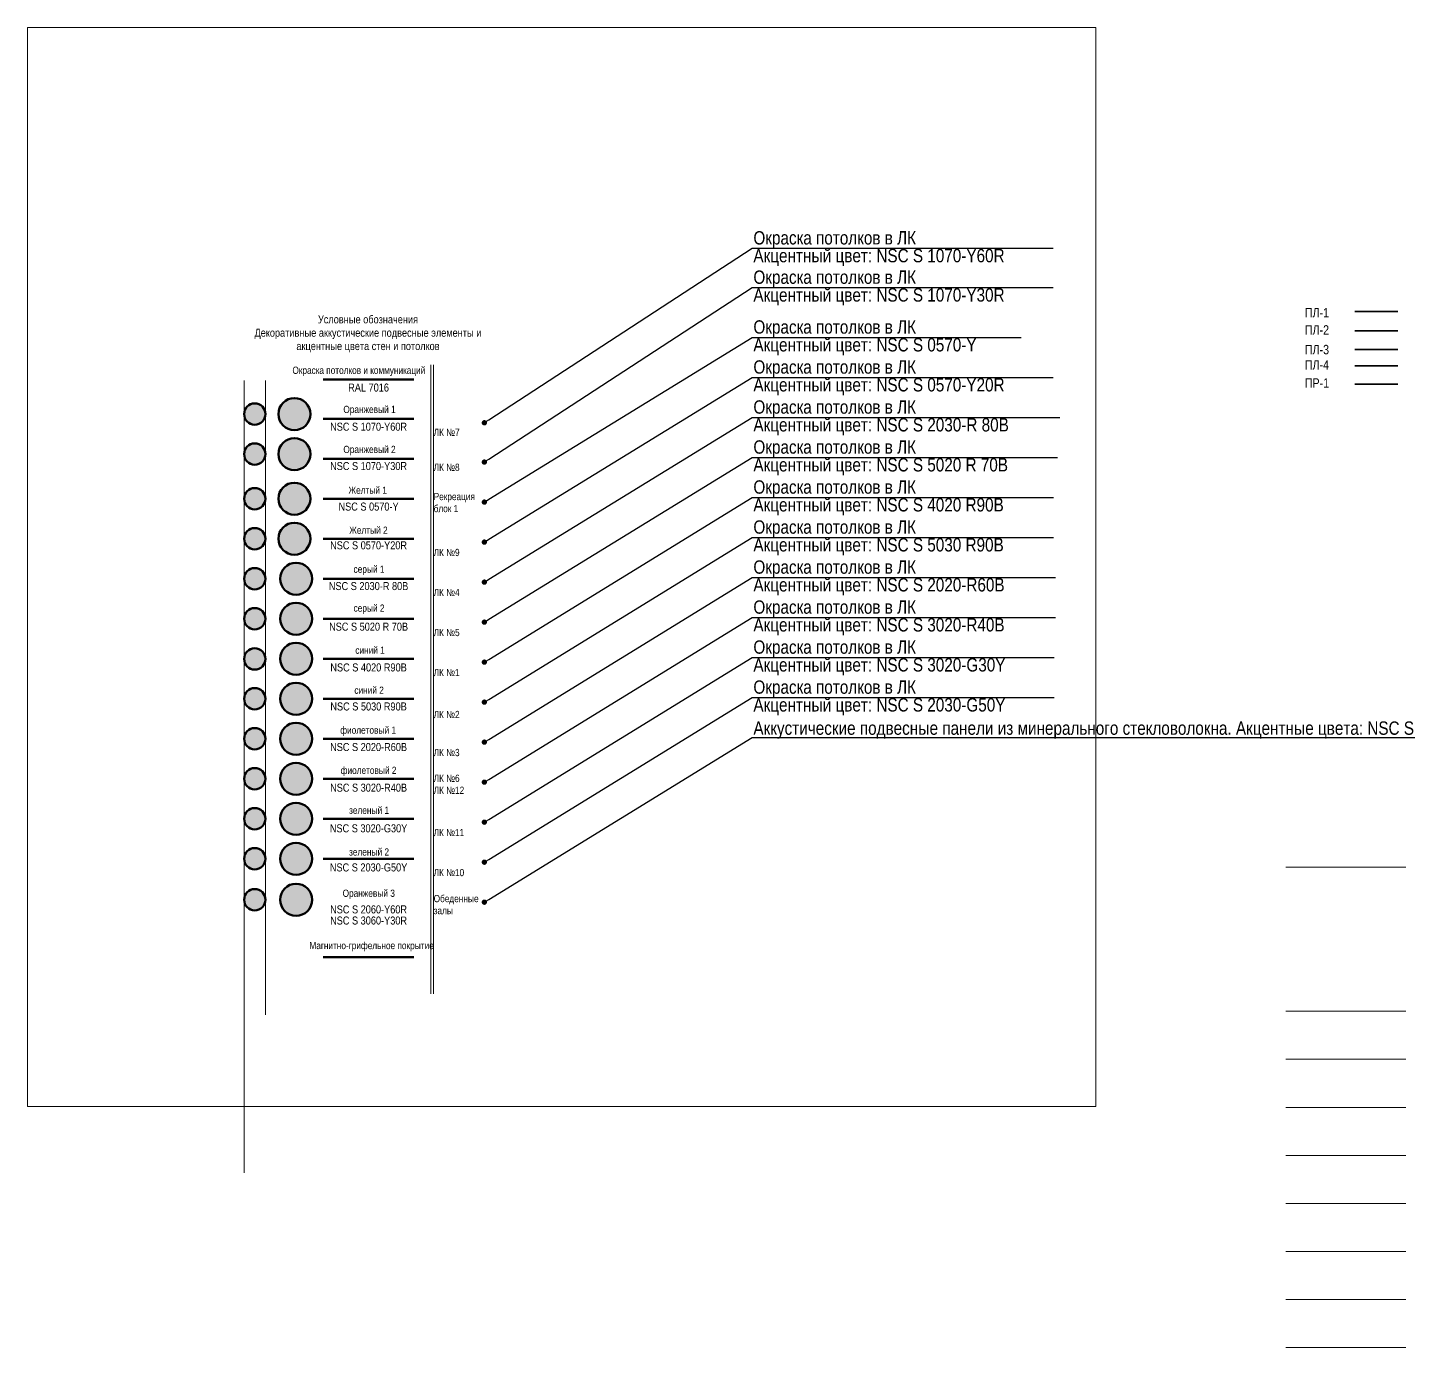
# Model space of a CAD drawing. Header units: millimetres. Extents: x -328335 to 1460319, y -208171 to 164069.
# Drawn here: x -71806 to -20044, y 30677 to 80157 of the extents above; entities that cross this region are included whole.
import ezdxf
from ezdxf import colors
from ezdxf.entities.mleader import LeaderData, LeaderLine
from ezdxf.math import Vec2, Vec3

# ---------------------------------------------------------------- set-up
doc = ezdxf.new("R2010")
doc.units = ezdxf.units.MM
doc.header["$LTSCALE"] = 0.5
for name, color, linetype, lineweight in [('АИ_Плинтус', 3, 'Continuous', 9), ('АИ_Текст', 7, 'Continuous', 13), ('АР6_Раздвижные_пер.', 160, 'Continuous', 5), ('АЦ_Бафы', 8, 'Continuous', 0), ('АЦ_Выноски', 7, 'Continuous', 5), ('АЦ_Стены', 8, 'Continuous', 70)]:
    doc.layers.add(name, color=color, linetype=linetype, lineweight=lineweight)
doc.layers.add('АИ_Т_Профиль', color=2, linetype='Continuous', lineweight=40, true_color=0xffff00)
doc.layers.add('АР_Делит', color=120, linetype='Continuous', lineweight=0, plot=False)
doc.styles.add('style1', font='ARIALN.TTF')

# ---------------------------------------------------------------- blocks, each defined once
blk = doc.blocks.new('_Dot')
at = {"color": 0, "linetype": 'ByBlock', "lineweight": -2}
blk.add_line((-0.5, 0), (-1, 0), dxfattribs=at)
at = {"color": 0, "linetype": 'ByBlock', "const_width": 0.5}
blk.add_lwpolyline([(-0.25, 0, 1), (0.25, 0, 1)], format="xyb", close=True, dxfattribs=at)
blk = doc.blocks.new('Баф_Ор-2_1200')
at = {"layer": 'АЦ_Стены', "true_color": 0xdc8b09}
h = blk.add_hatch(color=42, dxfattribs=at)
h.dxf.hatch_style = 1
h.paths.add_polyline_path([(600, 0, 1), (-600, 0, 1)])
at = {"layer": 'АЦ_Стены', "color": 42, "true_color": 0xdc8b09}
blk.add_circle((0, 0), 600, dxfattribs=at)
blk = doc.blocks.new('Баф_ж1_1200')
at = {"layer": 'АЦ_Стены', "true_color": 0xfad500}
h = blk.add_hatch(color=40, dxfattribs=at)
h.dxf.hatch_style = 1
h.paths.add_polyline_path([(600, 0, 1), (-600, 0, 1)])
at = {"layer": 'АЦ_Стены', "color": 40, "true_color": 0xfad500}
blk.add_circle((0, 0), 600, dxfattribs=at)
blk = doc.blocks.new('Баф_ж2_1200')
at = {"layer": 'АЦ_Стены', "true_color": 0xfdb230}
h = blk.add_hatch(color=40, dxfattribs=at)
h.dxf.hatch_style = 1
h.paths.add_polyline_path([(600, 0, 1), (-600, 0, 1)])
at = {"layer": 'АЦ_Стены', "color": 40, "true_color": 0xfdb230}
blk.add_circle((0, 0), 600, dxfattribs=at)
blk = doc.blocks.new('Баф_сер1_1200')
at = {"layer": 'АЦ_Стены', "true_color": 0x80abd1}
h = blk.add_hatch(color=143, dxfattribs=at)
h.dxf.hatch_style = 1
h.paths.add_polyline_path([(600, 0, 1), (-600, 0, 1)])
at = {"layer": 'АЦ_Стены', "color": 143, "true_color": 0x80abd1}
blk.add_circle((0, 0), 600, dxfattribs=at)
blk = doc.blocks.new('Баф_сер2_1200')
at = {"layer": 'АЦ_Стены', "true_color": 0x545671}
h = blk.add_hatch(color=251, dxfattribs=at)
h.dxf.hatch_style = 1
h.paths.add_polyline_path([(600, -13, 1), (-600, -13, 1)])
at = {"layer": 'АЦ_Стены', "color": 251, "true_color": 0x545671}
blk.add_circle((0, -13), 600, dxfattribs=at)
blk = doc.blocks.new('Баф_син1_1200')
at = {"layer": 'АЦ_Стены', "true_color": 0x5c7384}
h = blk.add_hatch(color=155, dxfattribs=at)
h.dxf.hatch_style = 1
h.paths.add_polyline_path([(600, 0, 1), (-600, 0, 1)])
at = {"layer": 'АЦ_Стены', "color": 155, "true_color": 0x5c7384}
blk.add_circle((0, 0), 600, dxfattribs=at)
blk = doc.blocks.new('Баф_син2_1200')
at = {"layer": 'АЦ_Стены', "true_color": 0x24526e}
h = blk.add_hatch(color=167, dxfattribs=at)
h.dxf.hatch_style = 1
h.paths.add_polyline_path([(600, 0, 1), (-600, 0, 1)])
at = {"layer": 'АЦ_Стены', "color": 167, "true_color": 0x24526e}
blk.add_circle((0, 0), 600, dxfattribs=at)
blk = doc.blocks.new('Баф_ф1_1200')
at = {"layer": 'АЦ_Стены', "true_color": 0x9e6b9d}
h = blk.add_hatch(color=215, dxfattribs=at)
h.dxf.hatch_style = 1
h.paths.add_polyline_path([(600, 0, 1), (-600, 0, 1)])
at = {"layer": 'АЦ_Стены', "color": 215, "true_color": 0x9e6b9d}
blk.add_circle((0, 0), 600, dxfattribs=at)
blk = doc.blocks.new('Баф_ф2_1200')
at = {"layer": 'АЦ_Стены', "true_color": 0x96435f}
h = blk.add_hatch(color=245, dxfattribs=at)
h.dxf.hatch_style = 1
h.paths.add_polyline_path([(600, 0, 1), (-600, 0, 1)])
at = {"layer": 'АЦ_Стены', "color": 245, "true_color": 0x96435f}
blk.add_circle((0, 0), 600, dxfattribs=at)
blk = doc.blocks.new('Баф_зел1_1200')
at = {"layer": 'АЦ_Стены', "true_color": 0x5d8038}
h = blk.add_hatch(color=77, dxfattribs=at)
h.dxf.hatch_style = 1
h.paths.add_polyline_path([(600, 0, 1), (-600, 0, 1)])
at = {"layer": 'АЦ_Стены', "color": 77, "true_color": 0x5d8038}
blk.add_circle((0, 0), 600, dxfattribs=at)
blk = doc.blocks.new('Баф_зел2_1200')
at = {"layer": 'АЦ_Стены', "true_color": 0x73b400}
h = blk.add_hatch(color=64, dxfattribs=at)
h.dxf.hatch_style = 1
h.paths.add_polyline_path([(600, 0, 1), (-600, 0, 1)])
at = {"layer": 'АЦ_Стены', "color": 64, "true_color": 0x73b400}
blk.add_circle((0, 0), 600, dxfattribs=at)
blk = doc.blocks.new('Баф_ор3_1200_столовая')
at = {"layer": 'АЦ_Стены', "true_color": 0xee6119}
h = blk.add_hatch(color=32, dxfattribs=at)
h.dxf.hatch_style = 1
h.paths.add_polyline_path([(600, 0, 1), (-600, 0, 1)])
at = {"layer": 'АЦ_Стены', "color": 32, "true_color": 0xee6119}
blk.add_circle((0, 0), 600, dxfattribs=at)
blk = doc.blocks.new('Баф_ор2_800')
at = {"layer": 'АЦ_Стены', "true_color": 0xdc8b09}
h = blk.add_hatch(color=42, dxfattribs=at)
h.dxf.hatch_style = 1
h.paths.add_polyline_path([(400, 0, 1), (-400, 0, 1)])
at = {"layer": 'АЦ_Стены', "color": 42, "true_color": 0xdc8b09}
blk.add_circle((0, 0), 400, dxfattribs=at)
blk = doc.blocks.new('Баф_ж1_800')
at = {"layer": 'АЦ_Стены', "true_color": 0xfad500}
h = blk.add_hatch(color=40, dxfattribs=at)
h.dxf.hatch_style = 1
h.paths.add_polyline_path([(400, 0, 1), (-400, 0, 1)])
at = {"layer": 'АЦ_Стены', "color": 40, "true_color": 0xfad500}
blk.add_circle((0, 0), 400, dxfattribs=at)
blk = doc.blocks.new('Баф_ж2_800')
at = {"layer": 'АЦ_Стены', "true_color": 0xfdb230}
h = blk.add_hatch(color=40, dxfattribs=at)
h.dxf.hatch_style = 1
h.paths.add_polyline_path([(400, 0, 1), (-400, 0, 1)])
at = {"layer": 'АЦ_Стены', "color": 40, "true_color": 0xfdb230}
blk.add_circle((0, 0), 400, dxfattribs=at)
blk = doc.blocks.new('Баф_сер1_800')
at = {"layer": 'АЦ_Стены', "true_color": 0x80abd1}
h = blk.add_hatch(color=143, dxfattribs=at)
h.dxf.hatch_style = 1
h.paths.add_polyline_path([(400, 0, 1), (-400, 0, 1)])
at = {"layer": 'АЦ_Стены', "color": 143, "true_color": 0x80abd1}
blk.add_circle((0, 0), 400, dxfattribs=at)
blk = doc.blocks.new('Баф_сер2_800')
at = {"layer": 'АЦ_Стены', "true_color": 0x545671}
h = blk.add_hatch(color=251, dxfattribs=at)
h.dxf.hatch_style = 1
h.paths.add_polyline_path([(400, 0, 1), (-400, 0, 1)])
at = {"layer": 'АЦ_Стены', "color": 251, "true_color": 0x545671}
blk.add_circle((0, 0), 400, dxfattribs=at)
blk = doc.blocks.new('Баф_син1_800')
at = {"layer": 'АЦ_Стены', "true_color": 0x5c7384}
h = blk.add_hatch(color=155, dxfattribs=at)
h.dxf.hatch_style = 1
h.paths.add_polyline_path([(400, 0, 1), (-400, 0, 1)])
at = {"layer": 'АЦ_Стены', "color": 155, "true_color": 0x5c7384}
blk.add_circle((0, 0), 400, dxfattribs=at)
blk = doc.blocks.new('Баф_син2_800')
at = {"layer": 'АЦ_Стены', "true_color": 0x24526e}
h = blk.add_hatch(color=167, dxfattribs=at)
h.dxf.hatch_style = 1
h.paths.add_polyline_path([(400, 0, 1), (-400, 0, 1)])
at = {"layer": 'АЦ_Стены', "color": 167, "true_color": 0x24526e}
blk.add_circle((0, 0), 400, dxfattribs=at)
blk = doc.blocks.new('Баф_ф1_800')
at = {"layer": 'АЦ_Стены', "true_color": 0x9e6b9d}
h = blk.add_hatch(color=215, dxfattribs=at)
h.dxf.hatch_style = 1
h.paths.add_polyline_path([(400, 0, 1), (-400, 0, 1)])
at = {"layer": 'АЦ_Стены', "color": 215, "true_color": 0x9e6b9d}
blk.add_circle((0, 0), 400, dxfattribs=at)
blk = doc.blocks.new('Баф_ф2_800')
at = {"layer": 'АЦ_Стены', "true_color": 0x96435f}
h = blk.add_hatch(color=245, dxfattribs=at)
h.dxf.hatch_style = 1
h.paths.add_polyline_path([(400, 0, 1), (-400, 0, 1)])
at = {"layer": 'АЦ_Стены', "color": 245, "true_color": 0x96435f}
blk.add_circle((0, 0), 400, dxfattribs=at)
blk = doc.blocks.new('Баф_зел1_800')
at = {"layer": 'АЦ_Стены', "true_color": 0x5d8038}
h = blk.add_hatch(color=77, dxfattribs=at)
h.dxf.hatch_style = 1
h.paths.add_polyline_path([(400, 0, 1), (-400, 0, 1)])
at = {"layer": 'АЦ_Стены', "color": 77, "true_color": 0x5d8038}
blk.add_circle((0, 0), 400, dxfattribs=at)
blk = doc.blocks.new('Баф_зел2_800')
at = {"layer": 'АЦ_Стены', "true_color": 0x73b400}
h = blk.add_hatch(color=64, dxfattribs=at)
h.dxf.hatch_style = 1
h.paths.add_polyline_path([(400, 0, 1), (-400, 0, 1)])
at = {"layer": 'АЦ_Стены', "color": 64, "true_color": 0x73b400}
blk.add_circle((0, 0), 400, dxfattribs=at)
blk = doc.blocks.new('Баф_ор3_800_столовая')
at = {"layer": 'АЦ_Стены', "true_color": 0xee6119}
h = blk.add_hatch(color=32, dxfattribs=at)
h.dxf.hatch_style = 1
h.paths.add_polyline_path([(400, 0, 1), (-400, 0, 1)])
at = {"layer": 'АЦ_Стены', "color": 32, "true_color": 0xee6119}
blk.add_circle((0, 0), 400, dxfattribs=at)
blk = doc.blocks.new('Баф_ор1_800')
at = {"layer": 'АЦ_Стены', "true_color": 0xee6119}
h = blk.add_hatch(color=32, dxfattribs=at)
h.dxf.hatch_style = 1
h.paths.add_polyline_path([(400, 0, 1), (-400, 0, 1)])
at = {"layer": 'АЦ_Стены', "color": 32, "true_color": 0xee6119}
blk.add_circle((0, 0), 400, dxfattribs=at)
blk = doc.blocks.new('Баф_Ор-1_1200')
at = {"layer": 'АЦ_Стены', "true_color": 0xee6119}
h = blk.add_hatch(color=32, dxfattribs=at)
h.dxf.hatch_style = 1
h.paths.add_polyline_path([(600, 0, 1), (-600, 0, 1)])
at = {"layer": 'АЦ_Стены', "color": 32, "true_color": 0xee6119}
blk.add_circle((0, 0), 600, dxfattribs=at)

msp = doc.modelspace()

# ---------------------------------------------------------------- linework, layer by layer
at = {"layer": 'АИ_Плинтус'}
for p, q in [((-20136.9, 48676.538), (-24640.254, 48676.538)), ((-20136.9, 43276.538), (-24640.254, 43276.538)), ((-20136.9, 41476.538), (-24640.254, 41476.538)), ((-20136.9, 39676.538), (-24640.254, 39676.538)), ((-20136.9, 37876.538), (-24640.254, 37876.538)), ((-20136.9, 36076.538), (-24640.254, 36076.538)), ((-20136.9, 34276.538), (-24640.254, 34276.538)), ((-20136.9, 32476.538), (-24640.254, 32476.538)), ((-20136.9, 30676.538), (-24640.254, 30676.538))]:
    msp.add_line(p, q, dxfattribs=at)
at = {"layer": 'АИ_Плинтус', "color": 92, "linetype": 'ByBlock', "lineweight": 35}
msp.add_lwpolyline([(-22049.396, 69509.619), (-20435.203, 69509.619)], dxfattribs=at)
at = {"layer": 'АИ_Плинтус', "color": 24, "linetype": 'ByBlock', "lineweight": 35, "true_color": 0xa52900}
msp.add_lwpolyline([(-22049.396, 68793.814), (-20435.203, 68793.814)], dxfattribs=at)
at = {"layer": 'АИ_Плинтус', "color": 160, "linetype": 'ByBlock', "lineweight": 35, "true_color": 0x003fff}
msp.add_lwpolyline([(-22049.396, 68087.272), (-20435.203, 68087.272)], dxfattribs=at)
at = {"layer": 'АИ_Плинтус', "color": 6, "linetype": 'ByBlock', "lineweight": 35, "true_color": 0xff00ff}
msp.add_lwpolyline([(-22049.396, 67472.592), (-20435.203, 67472.592)], dxfattribs=at)
at = {"layer": 'АИ_Т_Профиль', "linetype": 'ByBlock', "lineweight": 35}
msp.add_lwpolyline([(-22049.396, 66792.176), (-20435.203, 66792.176)], dxfattribs=at)
at = {"layer": 'АР6_Раздвижные_пер.'}
msp.add_lwpolyline([(-71805.588, 80156.966), (-31761.047, 80156.966), (-31761.047, 39704.817), (-71805.588, 39704.817)], close=True, dxfattribs=at)
at = {"layer": 'АР_Делит'}
for p, q in [((-56684.182, 67515.673), (-56684.182, 43926.666)), ((-56584.182, 67515.673), (-56584.182, 43926.666)), ((-63689.31, 37219.436), (-63689.31, 66930.581)), ((-62889.31, 43144.101), (-62889.31, 66930.581))]:
    msp.add_line(p, q, dxfattribs=at)
at = {"layer": 'АЦ_Стены', "color": 250, "lineweight": 100, "true_color": 0x383e42}
msp.add_lwpolyline([(-57326.118, 66962.964), (-60722.496, 66962.964)], dxfattribs=at)
at = {"layer": 'АЦ_Стены', "color": 32, "lineweight": 100, "true_color": 0xee6119}
msp.add_lwpolyline([(-57326.118, 65495.564), (-60722.496, 65495.564)], dxfattribs=at)
at = {"layer": 'АЦ_Стены', "color": 42, "lineweight": 100, "true_color": 0xdc8b09}
msp.add_lwpolyline([(-57326.118, 63995.564), (-60722.496, 63995.564)], dxfattribs=at)
at = {"layer": 'АЦ_Стены', "color": 40, "lineweight": 100, "true_color": 0xfad500}
msp.add_lwpolyline([(-57326.118, 62495.564), (-60722.496, 62495.564)], dxfattribs=at)
at = {"layer": 'АЦ_Стены', "color": 40, "lineweight": 100, "true_color": 0xfdb230}
msp.add_lwpolyline([(-57326.118, 60995.564), (-60722.496, 60995.564)], dxfattribs=at)
at = {"layer": 'АЦ_Стены', "color": 143, "lineweight": 100, "true_color": 0x80abd1}
msp.add_lwpolyline([(-57326.118, 59495.564), (-60722.496, 59495.564)], dxfattribs=at)
at = {"layer": 'АЦ_Стены', "color": 251, "lineweight": 100, "true_color": 0x545671}
msp.add_lwpolyline([(-57326.118, 57995.564), (-60722.496, 57995.564)], dxfattribs=at)
at = {"layer": 'АЦ_Стены', "color": 155, "lineweight": 100, "true_color": 0x5c7384}
msp.add_lwpolyline([(-57326.118, 56495.564), (-60722.496, 56495.564)], dxfattribs=at)
at = {"layer": 'АЦ_Стены', "color": 167, "lineweight": 100, "true_color": 0x24526e}
msp.add_lwpolyline([(-57326.118, 54995.564), (-60722.496, 54995.564)], dxfattribs=at)
at = {"layer": 'АЦ_Стены', "color": 215, "lineweight": 100, "true_color": 0x9e6b9d}
msp.add_lwpolyline([(-57326.118, 53495.564), (-60722.496, 53495.564)], dxfattribs=at)
at = {"layer": 'АЦ_Стены', "color": 245, "lineweight": 100, "true_color": 0x96435f}
msp.add_lwpolyline([(-57326.118, 51995.564), (-60722.496, 51995.564)], dxfattribs=at)
at = {"layer": 'АЦ_Стены', "color": 77, "lineweight": 100, "true_color": 0x5d8038}
msp.add_lwpolyline([(-57326.118, 50495.564), (-60722.496, 50495.564)], dxfattribs=at)
at = {"layer": 'АЦ_Стены', "color": 64, "lineweight": 100, "true_color": 0x73b400}
msp.add_lwpolyline([(-57326.118, 48995.564), (-60722.496, 48995.564)], dxfattribs=at)
at = {"layer": 'АЦ_Стены', "color": 7, "lineweight": 100}
msp.add_lwpolyline([(-57326.118, 45312.698), (-60722.496, 45312.698)], dxfattribs=at)

# ---------------------------------------------------------------- block references
at = {"layer": 'АЦ_Бафы'}
for name, p in [('Баф_Ор-1_1200', (-61804.94, 65667.937)), ('Баф_ор1_800', (-63289.31, 65667.937)), ('Баф_Ор-2_1200', (-61804.94, 64167.937)), ('Баф_ор2_800', (-63289.31, 64167.937)), ('Баф_ж1_800', (-63289.31, 62495.564)), ('Баф_ж1_1200', (-61804.94, 62495.564)), ('Баф_ж2_800', (-63289.31, 60995.564)), ('Баф_ж2_1200', (-61804.94, 60995.564)), ('Баф_сер1_1200', (-61741.498, 59495.564)), ('Баф_сер1_800', (-63289.31, 59495.564)), ('Баф_сер2_1200', (-61741.498, 58008.564)), ('Баф_сер2_800', (-63289.31, 57995.564)), ('Баф_син1_1200', (-61741.498, 56495.564)), ('Баф_син1_800', (-63289.31, 56487.901)), ('Баф_син2_800', (-63289.31, 54995.564)), ('Баф_син2_1200', (-61741.498, 54995.564)), ('Баф_ф1_800', (-63289.31, 53495.564)), ('Баф_ф1_1200', (-61741.498, 53495.564)), ('Баф_ф2_800', (-63289.31, 51995.564)), ('Баф_ф2_1200', (-61741.498, 51995.564)), ('Баф_зел1_800', (-63289.31, 50495.564)), ('Баф_зел1_1200', (-61741.498, 50495.564)), ('Баф_зел2_800', (-63289.31, 48995.564)), ('Баф_зел2_1200', (-61741.498, 48995.564)), ('Баф_ор3_800_столовая', (-63289.31, 47459.396)), ('Баф_ор3_1200_столовая', (-61741.498, 47459.396))]:
    msp.add_blockref(name, p, dxfattribs=at)

# ---------------------------------------------------------------- texts
at = {"layer": 'АИ_Плинтус', "color": 0, "char_height": 350, "width": 2000, "attachment_point": 5, "style": 'style1'}
for s, insert in [('ПЛ-1', (-23472.991, 69468.057)), ('ПЛ-2', (-23472.991, 68820.285)), ('ПЛ-3', (-23472.991, 68083.58)), ('ПЛ-4', (-23472.991, 67511.275)), ('ПР-1', (-23472.991, 66830.859))]:
    msp.add_mtext(s, dxfattribs=dict(at, insert=insert))
at = {"layer": 'АИ_Текст', "style": 'style1'}
for s, insert, char_height, width, attachment_point in [('Условные обозначения\\PДекоративные аккустические подвесные элементы и акцентные цвета стен и потолков', (-59045.763, 68674.401), 300, 9332.30572, 5), ('Окраска потолков и коммуникаций', (-59389.247, 67269.559), 270, 5410.12964, 5), ('Оранжевый 1', (-58989.618, 65802.129), 270, 3327, 5), ('ЛК №7', (-56584.182, 65119.2), 270, 1888.44216, 1), ('Оранжевый 2', (-58989.618, 64302.129), 270, 3327, 5), ('ЛК №8', (-56584.182, 63808.658), 270, 1888.44216, 1), ('Желтый 1', (-59056.938, 62812.507), 270, 1888.44216, 5), ('Рекреация блок 1', (-56584.182, 62711.017), 270, 1888.44216, 1), ('Желтый 2', (-59028.938, 61312.507), 270, 1888.44216, 5), ('ЛК №9', (-56584.182, 60614.046), 270, 1888.44216, 1), ('серый 1', (-59004.938, 59812.507), 270, 1888.44216, 5), ('ЛК №4', (-56584.182, 59114.046), 270, 1888.44216, 1), ('серый 2', (-59004.938, 58352.507), 270, 1888.44216, 5), ('ЛК №5', (-56584.182, 57614.046), 270, 1888.44216, 1), ('синий 1', (-58968.938, 56812.507), 270, 1888.44216, 5), ('ЛК №1', (-56584.182, 56114.046), 270, 1888.44216, 1), ('синий 2', (-59004.938, 55312.507), 270, 1888.44216, 5), ('ЛК №2', (-56584.182, 54538.479), 270, 1888.44216, 1), ('фиолетовый 1', (-59039.618, 53778.129), 270, 3427, 5), ('ЛК №3', (-56584.182, 53114.046), 270, 1888.44216, 1), ('фиолетовый 2', (-59024.307, 52270.129), 270, 3396.37765, 5), ('ЛК №6 \\PЛК №12', (-56584.182, 52148.854), 270, 1888.44216, 1), ('зеленый 1', (-59004.938, 50812.507), 270, 1888.44216, 5), ('ЛК №11', (-56584.182, 50114.046), 270, 1888.44216, 1), ('зеленый 2', (-59004.938, 49248.507), 270, 1888.44216, 5), ('ЛК №10', (-56584.182, 48614.046), 270, 1888.44216, 1), ('Оранжевый 3', (-59017.111, 47663.196), 270, 3399.91765, 5), ('Обеденные\\Pзалы', (-56584.182, 47638.529), 270, 1658.28036, 1), ('Магнитно-грифельное покрытие', (-58909.744, 45702.481), 270, 6091.80057, 5)]:
    msp.add_mtext(s, dxfattribs=dict(at, insert=insert, char_height=char_height, width=width, attachment_point=attachment_point))
at = {"layer": 'АИ_Текст', "color": 0, "char_height": 300, "width": 3396.37765, "attachment_point": 5, "style": 'style1'}
for s, insert in [('\\pxa0.66667;{\\C240;\\c2367469;RAL 7016}', (-59024.307, 66660.062)), ('\\pxa0.66667;{\\C240;\\c2367469;NSC S 1070-Y60R}', (-59024.307, 65192.663)), ('\\pxa0.66667;{\\C240;\\c2367469;NSC S 1070-Y30R}', (-59024.307, 63717.256)), ('\\pxa0.66667;{\\C240;\\c2367469;NSC S 0570-Y}', (-59024.307, 62197.321)), ('\\pxa0.66667;{\\C240;\\c2367469;NSC S 0570-Y20R}', (-59024.307, 60745.564)), ('\\pxa0.66667;{\\C240;\\c2367469;NSC S 2030-R 80B}', (-59024.307, 59217.541)), ('\\pxa0.66667;{\\C240;\\c2367469;NSC S 5020 R 70В}', (-59024.307, 57695.434)), ('\\pxa0.66667;{\\C240;\\c2367469;NSC S 4020 R90B}', (-59024.307, 56167.411)), ('\\pxa0.66667;{\\C240;\\c2367469;NSC S 5030\\C256; \\C240;\\c2367469;R90B}', (-59024.307, 54704.457)), ('\\pxa0.66667;{\\C240;\\c2367469;NSC S 2020-R60B}', (-59024.307, 53182.349)), ('\\pxa0.66667;{\\C240;\\c2367469;NSC S 3020-R40B}', (-59024.307, 51659.288)), ('\\pxa0.66667;{\\C240;\\c2367469;NSC S 3020-G30Y}', (-59024.307, 50135.465)), ('\\pxa0.66667;{\\C240;\\c2367469;NSC S 2030-G50Y}', (-59024.307, 48669.265)), ('\\pxa0.66667;{\\C240;\\c2367469;NSC S 2060-Y60R}', (-59024.307, 47095.151)), ('\\pxa0.66667;{\\C240;\\c2367469;NSC S 3060-Y30R}', (-59024.307, 46678.543))]:
    msp.add_mtext(s, dxfattribs=dict(at, insert=insert))

# ---------------------------------------------------------------- leaders
at = {"layer": 'АЦ_Выноски'}
ml = msp.add_multileader_mtext('Standard', dxfattribs=at)
ml.set_content('Окраска потолков в ЛК\\P\\pxa0.66667;Акцентный цвет: {\\C240;\\c2367469;NSC S 1070-Y60R}', color=256, style='style1')
ml.set_leader_properties(color=256)
ml.set_arrow_properties(name='DOT')
ml.build(insert=Vec2(0, 0))
ml.multileader.update_dxf_attribs({"has_dogleg": 0, "text_left_attachment_type": 6, "text_right_attachment_type": 6, "arrow_head_size": 200, "scale": 100})
ctx = ml.context
ctx.base_point, ctx.scale, ctx.char_height, ctx.arrow_head_size, ctx.landing_gap_size, ctx.plane_origin, ctx.plane_x_axis, ctx.plane_y_axis = Vec3(-44647.78, 71886.745), 100, 500, 200, 50, Vec3(-51090.499, 68079.115), Vec3(1, 0.00000001), Vec3(-0.00000001, 1)
ctx.left_attachment, ctx.right_attachment = 6, 6
notes = []
notes.append((ctx, [(1, (1, 1, 0), (-45447.78, 71886.745), (1, 0.00000001), 800, [(0, [(-54684.182, 65341.673)], 0, [])])]))
ctx.mtext.insert, ctx.mtext.text_direction, ctx.mtext.rotation, ctx.mtext.line_spacing_factor, ctx.mtext.flow_direction = Vec3(-44597.78, 72525.558), Vec3(1, 0.00000001), 0.00000001, 0.8, 5
ml = msp.add_multileader_mtext('Standard', dxfattribs=at)
ml.set_content('Окраска потолков в ЛК\\P\\pxa0.66667;Акцентный цвет: {\\C240;\\c2367469;NSC S 1070-Y30R}', color=256, style='style1')
ml.set_leader_properties(color=256)
ml.set_arrow_properties(name='DOT')
ml.build(insert=Vec2(0, 0))
ml.multileader.update_dxf_attribs({"has_dogleg": 0, "text_left_attachment_type": 6, "text_right_attachment_type": 6, "arrow_head_size": 200, "scale": 100})
ctx = ml.context
ctx.base_point, ctx.scale, ctx.char_height, ctx.arrow_head_size, ctx.landing_gap_size, ctx.plane_origin, ctx.plane_x_axis, ctx.plane_y_axis = Vec3(-44647.78, 70412.745), 100, 500, 200, 50, Vec3(-51090.499, 66605.115), Vec3(1, 0.00000001), Vec3(-0.00000001, 1)
ctx.left_attachment, ctx.right_attachment = 6, 6
notes.append((ctx, [(1, (1, 1, 0), (-45447.78, 70412.745), (1, 0.00000001), 800, [(0, [(-54684.182, 63867.673)], 0, [])])]))
ctx.mtext.insert, ctx.mtext.text_direction, ctx.mtext.rotation, ctx.mtext.line_spacing_factor, ctx.mtext.flow_direction = Vec3(-44597.78, 71051.558), Vec3(1, 0.00000001), 0.00000001, 0.8, 5
ml = msp.add_multileader_mtext('Standard', dxfattribs=at)
ml.set_content('Окраска потолков в ЛК\\P\\pxa0.66667;Акцентный цвет: {\\C240;\\c2367469;NSC S 0570-Y}', color=256, style='style1')
ml.set_leader_properties(color=256)
ml.set_arrow_properties(name='DOT')
ml.build(insert=Vec2(0, 0))
ml.multileader.update_dxf_attribs({"has_dogleg": 0, "text_left_attachment_type": 6, "text_right_attachment_type": 6, "arrow_head_size": 200, "scale": 100})
ctx = ml.context
ctx.base_point, ctx.scale, ctx.char_height, ctx.arrow_head_size, ctx.landing_gap_size, ctx.plane_origin, ctx.plane_x_axis, ctx.plane_y_axis = Vec3(-44647.78, 68544.542), 100, 500, 200, 50, Vec3(-51090.499, 65105.115), Vec3(1, 0.00000001), Vec3(-0.00000001, 1)
ctx.left_attachment, ctx.right_attachment = 6, 6
notes.append((ctx, [(1, (1, 1, 0), (-45447.78, 68544.542), (1, 0.00000001), 800, [(0, [(-54684.182, 62367.673)], 0, [])])]))
ctx.mtext.insert, ctx.mtext.text_direction, ctx.mtext.rotation, ctx.mtext.width, ctx.mtext.line_spacing_factor, ctx.mtext.flow_direction = Vec3(-44597.78, 69183.355), Vec3(1, 0.00000001), 0.00000001, 11047.033, 0.8, 5
ml = msp.add_multileader_mtext('Standard', dxfattribs=at)
ml.set_content('Окраска потолков в ЛК\\P\\pxa0.66667;Акцентный цвет: {\\C240;\\c2367469;NSC S 0570-Y20R}', color=256, style='style1')
ml.set_leader_properties(color=256)
ml.set_arrow_properties(name='DOT')
ml.build(insert=Vec2(0, 0))
ml.multileader.update_dxf_attribs({"has_dogleg": 0, "text_left_attachment_type": 6, "text_right_attachment_type": 6, "arrow_head_size": 200, "scale": 100})
ctx = ml.context
ctx.base_point, ctx.scale, ctx.char_height, ctx.arrow_head_size, ctx.landing_gap_size, ctx.plane_origin, ctx.plane_x_axis, ctx.plane_y_axis = Vec3(-44647.78, 67044.542), 100, 500, 200, 50, Vec3(-51090.499, 63605.115), Vec3(1, 0.00000001), Vec3(-0.00000001, 1)
ctx.left_attachment, ctx.right_attachment = 6, 6
notes.append((ctx, [(1, (1, 1, 0), (-45447.78, 67044.542), (1, 0.00000001), 800, [(0, [(-54684.182, 60867.673)], 0, [])])]))
ctx.mtext.insert, ctx.mtext.text_direction, ctx.mtext.rotation, ctx.mtext.width, ctx.mtext.line_spacing_factor, ctx.mtext.flow_direction = Vec3(-44597.78, 67683.355), Vec3(1, 0.00000001), 0.00000001, 11047.033, 0.8, 5
ml = msp.add_multileader_mtext('Standard', dxfattribs=at)
ml.set_content('Окраска потолков в ЛК\\P\\pxa0.66667;Акцентный цвет: {\\C240;\\c2367469;NSC S 2030-R 80B}', color=256, style='style1')
ml.set_leader_properties(color=256)
ml.set_arrow_properties(name='DOT')
ml.build(insert=Vec2(0, 0))
ml.multileader.update_dxf_attribs({"has_dogleg": 0, "text_left_attachment_type": 6, "text_right_attachment_type": 6, "arrow_head_size": 200, "scale": 100})
ctx = ml.context
ctx.base_point, ctx.scale, ctx.char_height, ctx.arrow_head_size, ctx.landing_gap_size, ctx.plane_origin, ctx.plane_x_axis, ctx.plane_y_axis = Vec3(-44647.78, 65544.542), 100, 500, 200, 50, Vec3(-51090.499, 62105.115), Vec3(1, 0.00000001), Vec3(-0.00000001, 1)
ctx.left_attachment, ctx.right_attachment = 6, 6
notes.append((ctx, [(1, (1, 1, 0), (-45447.78, 65544.542), (1, 0.00000001), 800, [(0, [(-54684.182, 59367.673)], 0, [])])]))
ctx.mtext.insert, ctx.mtext.text_direction, ctx.mtext.rotation, ctx.mtext.width, ctx.mtext.line_spacing_factor, ctx.mtext.flow_direction = Vec3(-44597.78, 66183.355), Vec3(1, 0.00000001), 0.00000001, 11047.033, 0.8, 5
ml = msp.add_multileader_mtext('Standard', dxfattribs=at)
ml.set_content('Окраска потолков в ЛК\\P\\pxa0.66667;Акцентный цвет: {\\C240;\\c2367469;NSC S 5020 R 70В}', color=256, style='style1')
ml.set_leader_properties(color=256)
ml.set_arrow_properties(name='DOT')
ml.build(insert=Vec2(0, 0))
ml.multileader.update_dxf_attribs({"has_dogleg": 0, "text_left_attachment_type": 6, "text_right_attachment_type": 6, "arrow_head_size": 200, "scale": 100})
ctx = ml.context
ctx.base_point, ctx.scale, ctx.char_height, ctx.arrow_head_size, ctx.landing_gap_size, ctx.plane_origin, ctx.plane_x_axis, ctx.plane_y_axis = Vec3(-44647.78, 64044.542), 100, 500, 200, 50, Vec3(-51090.499, 60605.115), Vec3(1, 0.00000001), Vec3(-0.00000001, 1)
ctx.left_attachment, ctx.right_attachment = 6, 6
notes.append((ctx, [(1, (1, 1, 0), (-45447.78, 64044.542), (1, 0.00000001), 800, [(0, [(-54684.182, 57867.673)], 0, [])])]))
ctx.mtext.insert, ctx.mtext.text_direction, ctx.mtext.rotation, ctx.mtext.width, ctx.mtext.line_spacing_factor, ctx.mtext.flow_direction = Vec3(-44597.78, 64683.355), Vec3(1, 0.00000001), 0.00000001, 11047.033, 0.8, 5
ml = msp.add_multileader_mtext('Standard', dxfattribs=at)
ml.set_content('Окраска потолков в ЛК\\P\\pxa0.66667;Акцентный цвет: {\\C240;\\c2367469;NSC S 4020 R90B}', color=256, style='style1')
ml.set_leader_properties(color=256)
ml.set_arrow_properties(name='DOT')
ml.build(insert=Vec2(0, 0))
ml.multileader.update_dxf_attribs({"has_dogleg": 0, "text_left_attachment_type": 6, "text_right_attachment_type": 6, "arrow_head_size": 200, "scale": 100})
ctx = ml.context
ctx.base_point, ctx.scale, ctx.char_height, ctx.arrow_head_size, ctx.landing_gap_size, ctx.plane_origin, ctx.plane_x_axis, ctx.plane_y_axis = Vec3(-44647.78, 62544.542), 100, 500, 200, 50, Vec3(-51090.499, 59105.115), Vec3(1, 0.00000001), Vec3(-0.00000001, 1)
ctx.left_attachment, ctx.right_attachment = 6, 6
notes.append((ctx, [(1, (1, 1, 0), (-45447.78, 62544.542), (1, 0.00000001), 800, [(0, [(-54684.182, 56367.673)], 0, [])])]))
ctx.mtext.insert, ctx.mtext.text_direction, ctx.mtext.rotation, ctx.mtext.width, ctx.mtext.defined_height, ctx.mtext.line_spacing_factor, ctx.mtext.flow_direction = Vec3(-44597.78, 63183.355), Vec3(1, 0.00000001), 0.00000001, 12264.07511, 1489.882, 0.8, 5
ml = msp.add_multileader_mtext('Standard', dxfattribs=at)
ml.set_content('Окраска потолков в ЛК\\P\\pxa0.66667;Акцентный цвет: {\\C240;\\c2367469;NSC S 5030} {\\C240;\\c2367469;R90B}', color=256, style='style1')
ml.set_leader_properties(color=256)
ml.set_arrow_properties(name='DOT')
ml.build(insert=Vec2(0, 0))
ml.multileader.update_dxf_attribs({"has_dogleg": 0, "text_left_attachment_type": 6, "text_right_attachment_type": 6, "arrow_head_size": 200, "scale": 100})
ctx = ml.context
ctx.base_point, ctx.scale, ctx.char_height, ctx.arrow_head_size, ctx.landing_gap_size, ctx.plane_origin, ctx.plane_x_axis, ctx.plane_y_axis = Vec3(-44647.78, 61044.542), 100, 500, 200, 50, Vec3(-51090.499, 57605.115), Vec3(1, 0.00000001), Vec3(-0.00000001, 1)
ctx.left_attachment, ctx.right_attachment = 6, 6
notes.append((ctx, [(1, (1, 1, 0), (-45447.78, 61044.542), (1, 0.00000001), 800, [(0, [(-54684.182, 54867.673)], 0, [])])]))
ctx.mtext.insert, ctx.mtext.text_direction, ctx.mtext.rotation, ctx.mtext.width, ctx.mtext.line_spacing_factor, ctx.mtext.flow_direction = Vec3(-44597.78, 61683.355), Vec3(1, 0.00000001), 0.00000001, 11047.033, 0.8, 5
ml = msp.add_multileader_mtext('Standard', dxfattribs=at)
ml.set_content('Окраска потолков в ЛК\\P\\pxa0.66667;Акцентный цвет: {\\C240;\\c2367469;NSC S 2020-R60B}', color=256, style='style1')
ml.set_leader_properties(color=256)
ml.set_arrow_properties(name='DOT')
ml.build(insert=Vec2(0, 0))
ml.multileader.update_dxf_attribs({"has_dogleg": 0, "text_left_attachment_type": 6, "text_right_attachment_type": 6, "arrow_head_size": 200, "scale": 100})
ctx = ml.context
ctx.base_point, ctx.scale, ctx.char_height, ctx.arrow_head_size, ctx.landing_gap_size, ctx.plane_origin, ctx.plane_x_axis, ctx.plane_y_axis = Vec3(-44647.78, 59544.542), 100, 500, 200, 50, Vec3(-51090.499, 56105.115), Vec3(1, 0.00000001), Vec3(-0.00000001, 1)
ctx.left_attachment, ctx.right_attachment = 6, 6
notes.append((ctx, [(1, (1, 1, 0), (-45447.78, 59544.542), (1, 0.00000001), 800, [(0, [(-54684.182, 53367.673)], 0, [])])]))
ctx.mtext.insert, ctx.mtext.text_direction, ctx.mtext.rotation, ctx.mtext.width, ctx.mtext.line_spacing_factor, ctx.mtext.flow_direction = Vec3(-44597.78, 60183.355), Vec3(1, 0.00000001), 0.00000001, 11047.033, 0.8, 5
ml = msp.add_multileader_mtext('Standard', dxfattribs=at)
ml.set_content('Окраска потолков в ЛК\\P\\pxa0.66667;Акцентный цвет: {\\C240;\\c2367469;NSC S 3020-R40B}', color=256, style='style1')
ml.set_leader_properties(color=256)
ml.set_arrow_properties(name='DOT')
ml.build(insert=Vec2(0, 0))
ml.multileader.update_dxf_attribs({"has_dogleg": 0, "text_left_attachment_type": 6, "text_right_attachment_type": 6, "arrow_head_size": 200, "scale": 100})
ctx = ml.context
ctx.base_point, ctx.scale, ctx.char_height, ctx.arrow_head_size, ctx.landing_gap_size, ctx.plane_origin, ctx.plane_x_axis, ctx.plane_y_axis = Vec3(-44647.78, 58044.542), 100, 500, 200, 50, Vec3(-51090.499, 54605.115), Vec3(1, 0.00000001), Vec3(-0.00000001, 1)
ctx.left_attachment, ctx.right_attachment = 6, 6
notes.append((ctx, [(1, (1, 1, 0), (-45447.78, 58044.542), (1, 0.00000001), 800, [(0, [(-54684.182, 51867.673)], 0, [])])]))
ctx.mtext.insert, ctx.mtext.text_direction, ctx.mtext.rotation, ctx.mtext.width, ctx.mtext.line_spacing_factor, ctx.mtext.flow_direction = Vec3(-44597.78, 58683.355), Vec3(1, 0.00000001), 0.00000001, 11047.033, 0.8, 5
ml = msp.add_multileader_mtext('Standard', dxfattribs=at)
ml.set_content('Окраска потолков в ЛК\\P\\pxa0.66667;Акцентный цвет: {\\C240;\\c2367469;NSC S 3020-G30Y}', color=256, style='style1')
ml.set_leader_properties(color=256)
ml.set_arrow_properties(name='DOT')
ml.build(insert=Vec2(0, 0))
ml.multileader.update_dxf_attribs({"has_dogleg": 0, "text_left_attachment_type": 6, "text_right_attachment_type": 6, "arrow_head_size": 200, "scale": 100})
ctx = ml.context
ctx.base_point, ctx.scale, ctx.char_height, ctx.arrow_head_size, ctx.landing_gap_size, ctx.plane_origin, ctx.plane_x_axis, ctx.plane_y_axis = Vec3(-44647.78, 56544.542), 100, 500, 200, 50, Vec3(-51090.499, 53105.115), Vec3(1, 0.00000001), Vec3(-0.00000001, 1)
ctx.left_attachment, ctx.right_attachment = 6, 6
notes.append((ctx, [(1, (1, 1, 0), (-45447.78, 56544.542), (1, 0.00000001), 800, [(0, [(-54684.182, 50367.673)], 0, [])])]))
ctx.mtext.insert, ctx.mtext.text_direction, ctx.mtext.rotation, ctx.mtext.width, ctx.mtext.line_spacing_factor, ctx.mtext.flow_direction = Vec3(-44597.78, 57183.355), Vec3(1, 0.00000001), 0.00000001, 11047.033, 0.8, 5
ml = msp.add_multileader_mtext('Standard', dxfattribs=at)
ml.set_content('Окраска потолков в ЛК\\P\\pxa0.66667;Акцентный цвет: {\\C240;\\c2367469;NSC S 2030-G50Y}', color=256, style='style1')
ml.set_leader_properties(color=256)
ml.set_arrow_properties(name='DOT')
ml.build(insert=Vec2(0, 0))
ml.multileader.update_dxf_attribs({"has_dogleg": 0, "text_left_attachment_type": 6, "text_right_attachment_type": 6, "arrow_head_size": 200, "scale": 100})
ctx = ml.context
ctx.base_point, ctx.scale, ctx.char_height, ctx.arrow_head_size, ctx.landing_gap_size, ctx.plane_origin, ctx.plane_x_axis, ctx.plane_y_axis = Vec3(-44647.78, 55044.542), 100, 500, 200, 50, Vec3(-51090.499, 51605.115), Vec3(1, 0.00000001), Vec3(-0.00000001, 1)
ctx.left_attachment, ctx.right_attachment = 6, 6
notes.append((ctx, [(1, (1, 1, 0), (-45447.78, 55044.542), (1, 0.00000001), 800, [(0, [(-54684.182, 48867.673)], 0, [])])]))
ctx.mtext.insert, ctx.mtext.text_direction, ctx.mtext.rotation, ctx.mtext.width, ctx.mtext.line_spacing_factor, ctx.mtext.flow_direction = Vec3(-44597.78, 55683.355), Vec3(1, 0.00000001), 0.00000001, 11047.033, 0.8, 5
ml = msp.add_multileader_mtext('Standard', dxfattribs=at)
ml.set_content('\\pxa0.66667;Аккустические подвесные панели из минерального стекловолокна. Акцентные цвета: {\\C240;\\c2367469;NSC S 2060-Y60R, NSC S 3060-Y30R}', color=256, style='style1')
ml.set_leader_properties(color=256)
ml.set_arrow_properties(name='DOT')
ml.build(insert=Vec2(0, 0))
ml.multileader.update_dxf_attribs({"has_dogleg": 0, "text_left_attachment_type": 6, "text_right_attachment_type": 6, "arrow_head_size": 200, "scale": 100})
ctx = ml.context
ctx.base_point, ctx.scale, ctx.char_height, ctx.arrow_head_size, ctx.landing_gap_size, ctx.plane_origin, ctx.plane_x_axis, ctx.plane_y_axis = Vec3(-44647.78, 53544.542), 100, 500, 200, 50, Vec3(-51090.499, 50105.115), Vec3(1, 0.00000001), Vec3(-0.00000001, 1)
ctx.left_attachment, ctx.right_attachment = 6, 6
notes.append((ctx, [(1, (1, 1, 0), (-45447.78, 53544.542), (1, 0.00000001), 800, [(0, [(-54684.182, 47367.673)], 0, [])])]))
ctx.mtext.insert, ctx.mtext.text_direction, ctx.mtext.rotation, ctx.mtext.width, ctx.mtext.line_spacing_factor, ctx.mtext.flow_direction = Vec3(-44597.78, 54144.542), Vec3(1, 0.00000001), 0.00000001, 11047.033, 0.8, 5
for ctx, leaders in notes:
    for number, flags, end, landing, length, lines in leaders:
        leader = LeaderData()
        leader.index, (leader.has_last_leader_line, leader.has_dogleg_vector, leader.attachment_direction) = number, flags
        leader.last_leader_point, leader.dogleg_vector, leader.dogleg_length = Vec3(end), Vec3(landing), length
        for number, points, colour, breaks in lines:
            line = LeaderLine()
            line.index, line.vertices, line.color, line.breaks = number, Vec3.list(points), colors.encode_raw_color(colour), breaks
            leader.lines.append(line)
        ctx.leaders.append(leader)

doc.saveas('drawing.dxf')
